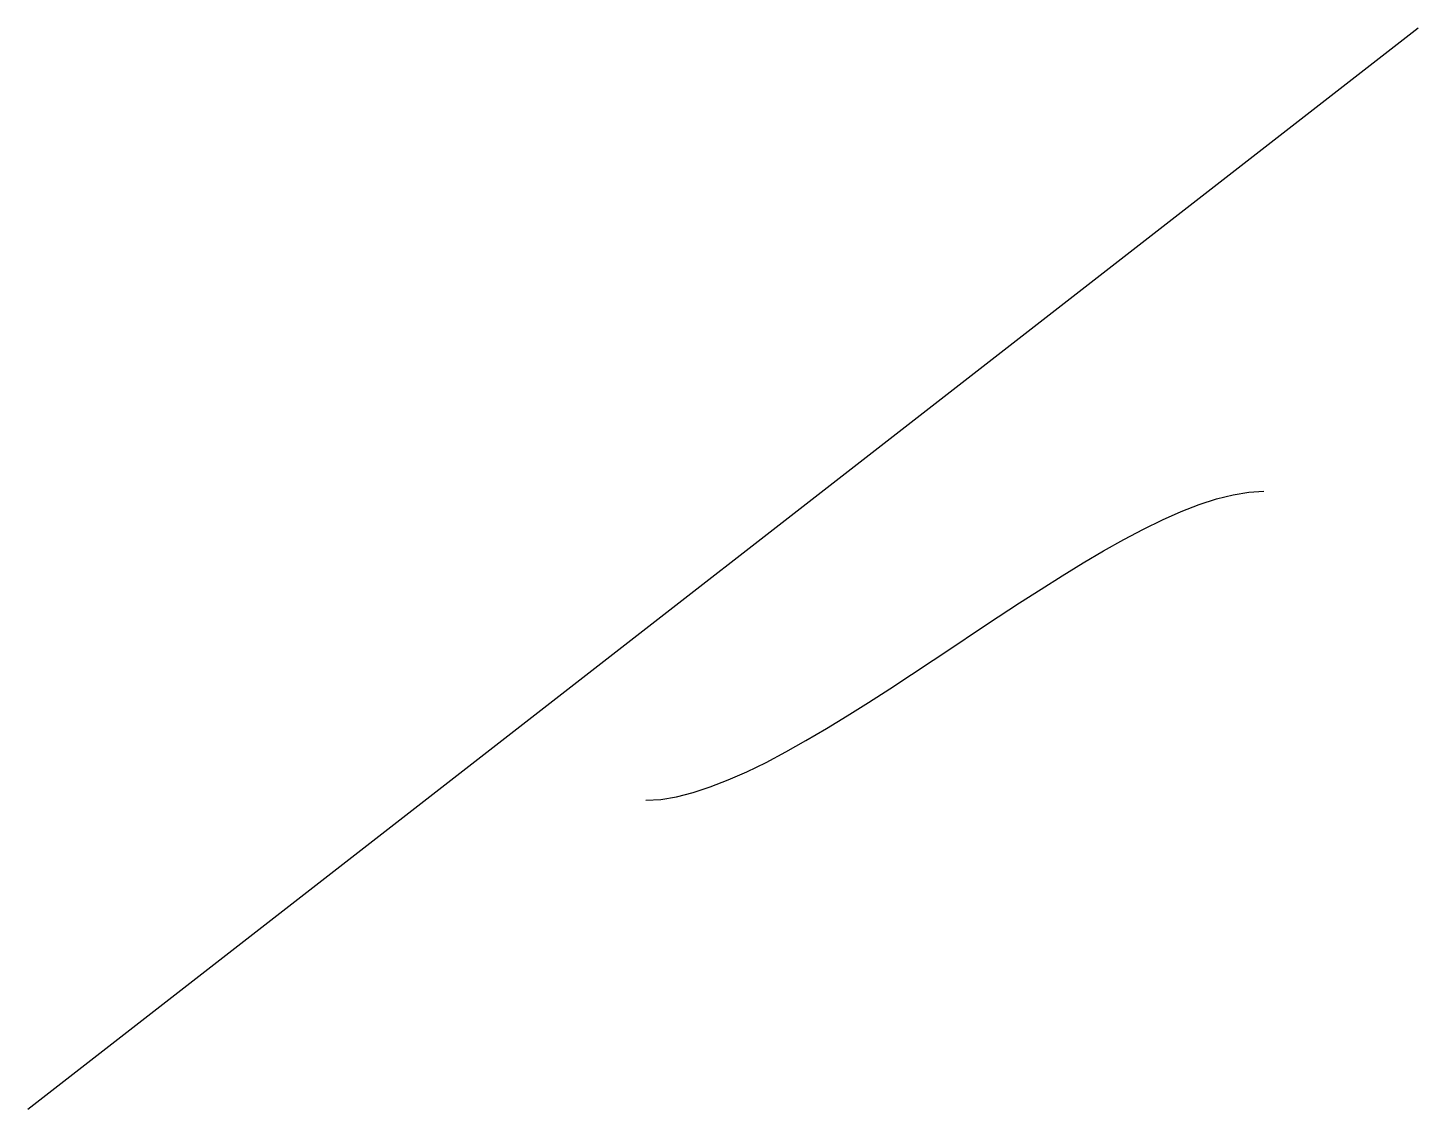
# Model space of a CAD drawing. Header units: inches. Extents: x -2 to 7, y 1 to 8.
import ezdxf

# ---------------------------------------------------------------- set-up
doc = ezdxf.new("R2010")
doc.units = ezdxf.units.IN
doc.layers.get('0').update_dxf_attribs({"linetype": 'CONTINUOUS'})

msp = doc.modelspace()

# ---------------------------------------------------------------- linework, layer by layer
msp.add_line((-2, 1), (7, 8))
msp.add_open_spline([(2, 3), (3, 3), (5, 5), (6, 5)], degree=3)

doc.saveas('drawing.dxf')
